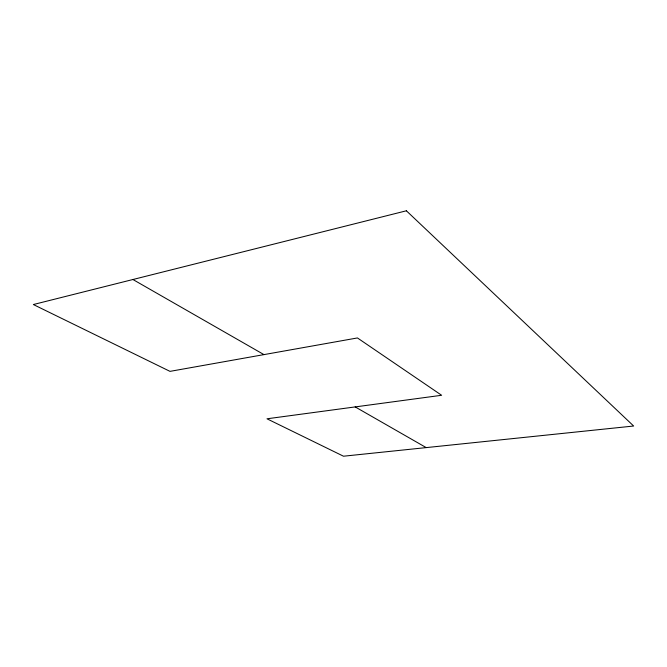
<?xml version="1.0" encoding="UTF-8"?>
<svg xmlns="http://www.w3.org/2000/svg" width="667" height="667" viewBox="0 0 667 667"><rect width="100%" height="100%" fill="white"/><g stroke="black" fill="none" stroke-linecap="round" stroke-linejoin="round"><path stroke-width="1" d="M132.925 279.515L263.957 354.611M355.203 406.912L426.205 447.607M406.386 210.789L33.35 304.536L170.002 371.369L357.437 337.944L441.629 395.273L266.975 418.793L343.497 456.211L633.65 426.021L406.386 210.789"/></g></svg>
